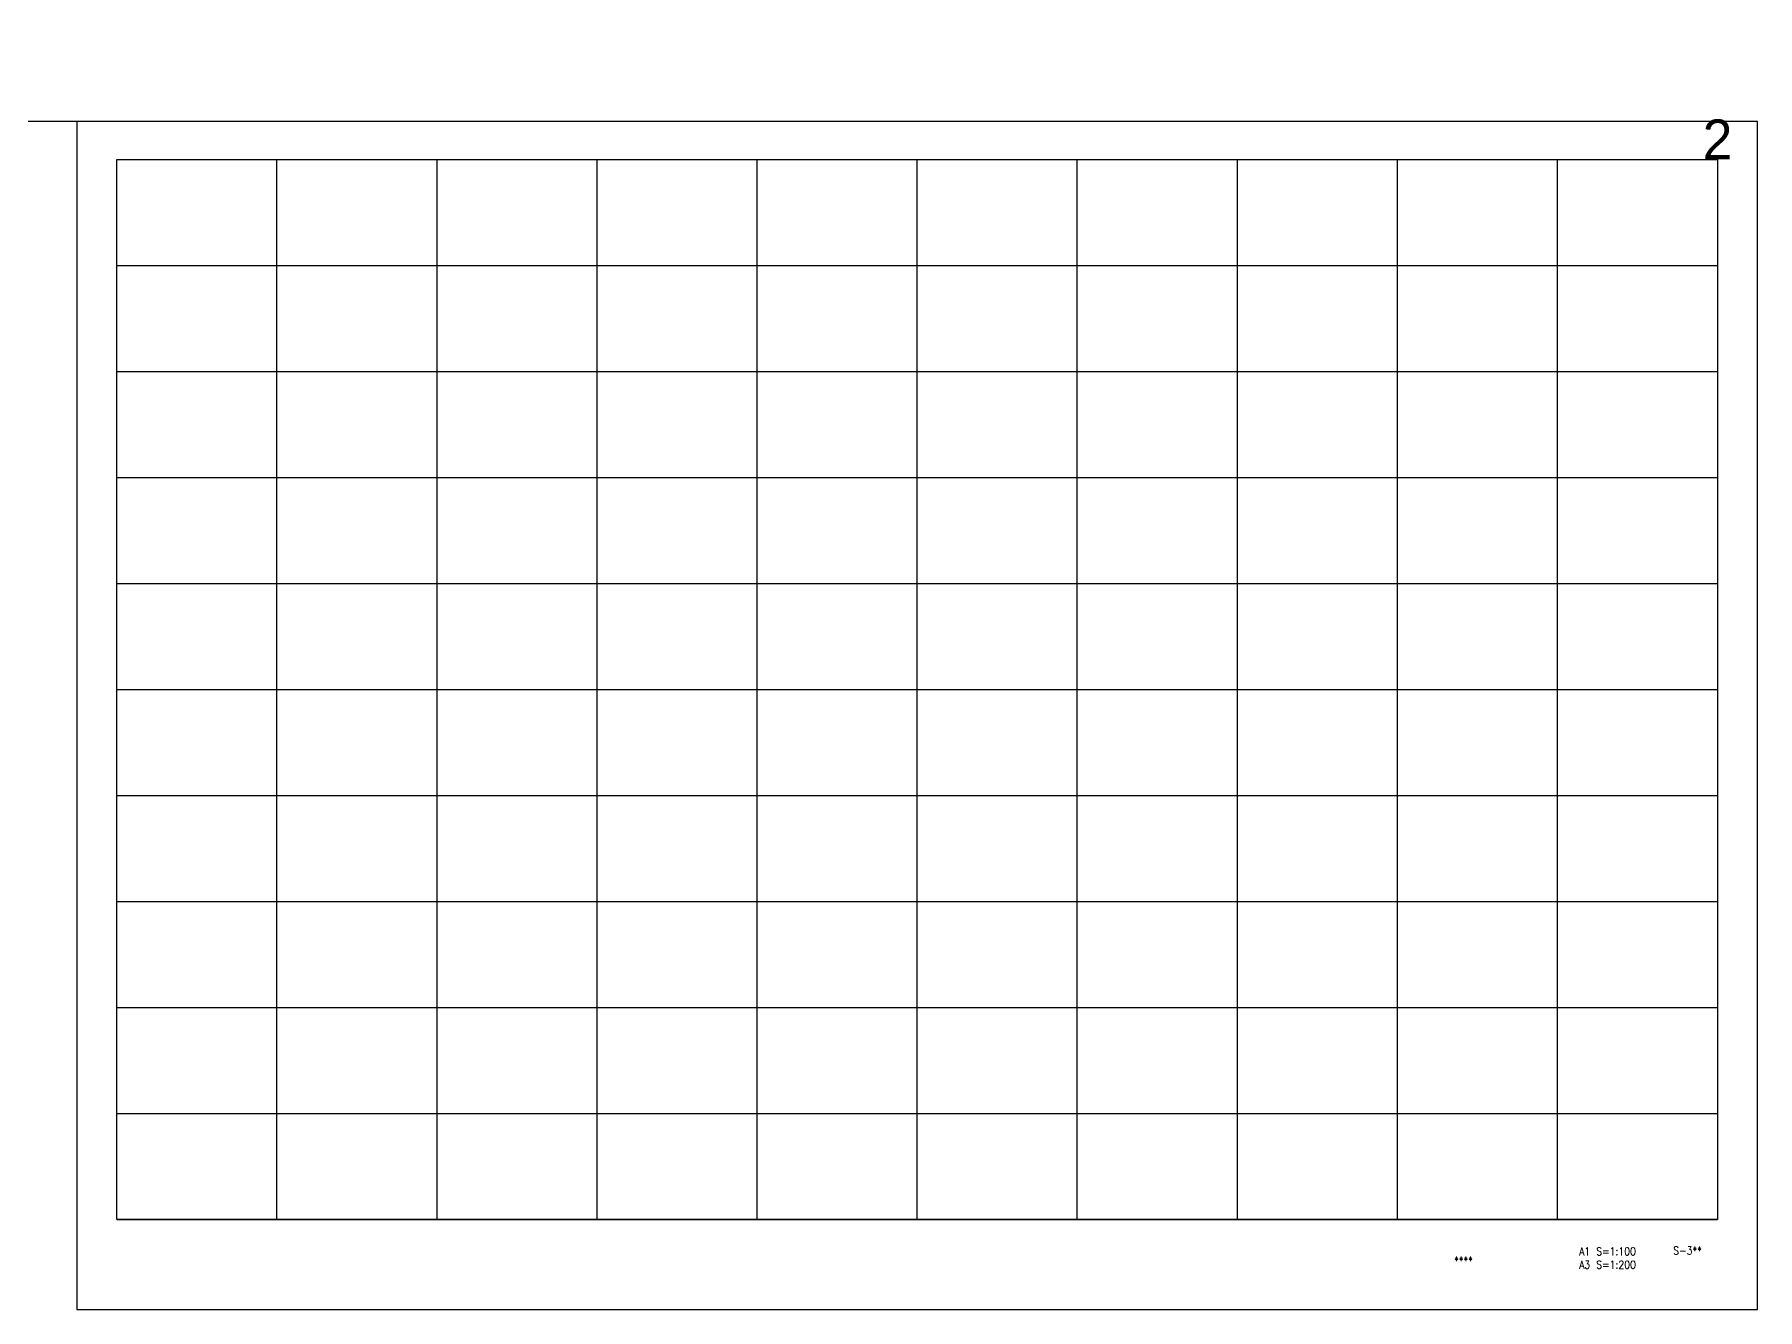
# Model space of a CAD drawing. Extents: x -668440 to 1010955, y -1678500 to 210463.
# Drawn here: x -5301 to 210000, y -318500 to -159125 of the extents above; entities that cross this region are included whole.
import ezdxf
from ezdxf.enums import TextEntityAlignment as Align

# ---------------------------------------------------------------- set-up
doc = ezdxf.new("R2010")
doc.units = 0
doc.header["$MEASUREMENT"] = 0
doc.layers.get('Defpoints').update_dxf_attribs({"color": 251, "linetype": 'CONTINUOUS'})
doc.layers.add('99_レイアウト枠', color=251, linetype='CONTINUOUS', plot=False)
doc.layers.add('99_頁番号', color=6, linetype='CONTINUOUS')
doc.styles.add('DRACAD', font='txt', dxfattribs={"width": 0.85, "bigfont": 'extfont2'})
doc.styles.get("Standard").update_dxf_attribs({"font": 'Osaka.ttc'})
doc.dimstyles.get("Standard").update_dxf_attribs({"dimtxt": 0.18, "dimasz": 0.18, "dimexe": 0.18, "dimexo": 0.0625, "dimgap": 0.09, "dimtad": 0, "dimtih": 1, "dimtoh": 1, "dimdec": 4, "dimzin": 0, "dimdsep": 46, "dimtxsty": 'Standard', "dimcen": 0.09, "dimadec": 0, "dimazin": 0, "dimtfac": 1, "dimtdec": 4, "dimtofl": 0, "dimtmove": 0, "dimatfit": 3, "dimfxl": 1, "dimtolj": 1, "dimtzin": 0, "dimarcsym": 0})

# ---------------------------------------------------------------- blocks, each defined once
blk = doc.blocks.new('*D7831')
at = {"layer": '99_レイアウト枠', "color": 0, "lineweight": -2}
for p, q in [((0, 0), (-66617, 0)), ((-66616, 0), (-66616, -79695)), ((-66616, -170000), (-66616, -90305)), ((0, -170000), (-66617, -170000))]:
    blk.add_line(p, q, dxfattribs=at)
at = {"layer": '99_レイアウト枠', "color": 0}
for points in [[(-66616, 0), (-66616, 0), (-66616, 0)], [(-66616, -170000), (-66616, -170000), (-66616, -170000)]]:
    blk.add_solid(points, dxfattribs=at)
at = {"layer": 'Defpoints', "color": 0}
for p in [(0, 0), (-66616, -170000), (0, -170000)]:
    blk.add_point(p, dxfattribs=at)
at = {"layer": '99_レイアウト枠', "color": 0, "insert": (-66616, -85000), "char_height": 10000, "attachment_point": 5}
blk.add_mtext('\\A1;170000', dxfattribs=at)

msp = doc.modelspace()

# ---------------------------------------------------------------- linework, layer by layer
at = {"layer": '99_レイアウト枠'}
for p, q in [((5000, -307250), (5000, -174750)), ((25000, -307250), (25000, -174750)), ((45000, -307250), (45000, -174750)), ((65000, -307250), (65000, -174750)), ((85000, -307250), (85000, -174750)), ((105000, -307250), (105000, -174750)), ((124999.99995, -307250), (124999.99995, -174750)), ((144999.99995, -307250), (144999.99995, -174750)), ((164999.99995, -307250), (164999.99995, -174750)), ((184999.99995, -307250), (184999.99995, -174750)), ((5000, -188000), (204999.99991, -188000)), ((5000, -201250), (204999.99991, -201250)), ((5000, -214500), (204999.99991, -214500)), ((5000, -227750), (204999.99991, -227750)), ((5000, -241000), (204999.99991, -241000)), ((5000, -254250), (204999.99991, -254250)), ((5000, -267500), (204999.99991, -267500)), ((5000, -280750), (204999.99991, -280750)), ((5000, -294000), (204999.99991, -294000)), ((5000, -307250), (204999.99991, -307250))]:
    msp.add_line(p, q, dxfattribs=at)
for points in [[(0, -318500), (210000, -318500), (210000, -170000), (0, -170000)], [(5000, -174750), (204999.99991, -174750), (204999.99991, -307250), (5000, -307250)]]:
    msp.add_lwpolyline(points, close=True, dxfattribs=at)

# ---------------------------------------------------------------- texts
msp.add_text('2', height=5000, dxfattribs=at).set_placement((204999.99991, -174750), align=Align.CENTER)
at = {"layer": '99_頁番号', "char_height": 1000, "attachment_point": 5, "style": 'DRACAD'}
for s, insert in [('{  ****  }', (172499.99991, -312375)), ('A1 S=1:100^JA3 S=1:200', (191249.99991, -312062.5)), ('{S-3**}', (201249.99991, -311125))]:
    msp.add_mtext(s, dxfattribs=dict(at, insert=insert))

# ---------------------------------------------------------------- dimensions: what is measured, and where the dimension line sits
at = {"layer": '99_レイアウト枠'}
dim = msp.add_linear_dim(base=(-66616.43941, -170000), p1=(0, 0), p2=(0, -170000), angle=90, dimstyle='Standard', override={"dimtxt": 10000, "dimdec": 0}, dxfattribs=at)
dim.commit()
dim.dimension.update_dxf_attribs({"geometry": '*D7831', "text_midpoint": (-66616.43941, -85000)})

doc.saveas('drawing.dxf')
